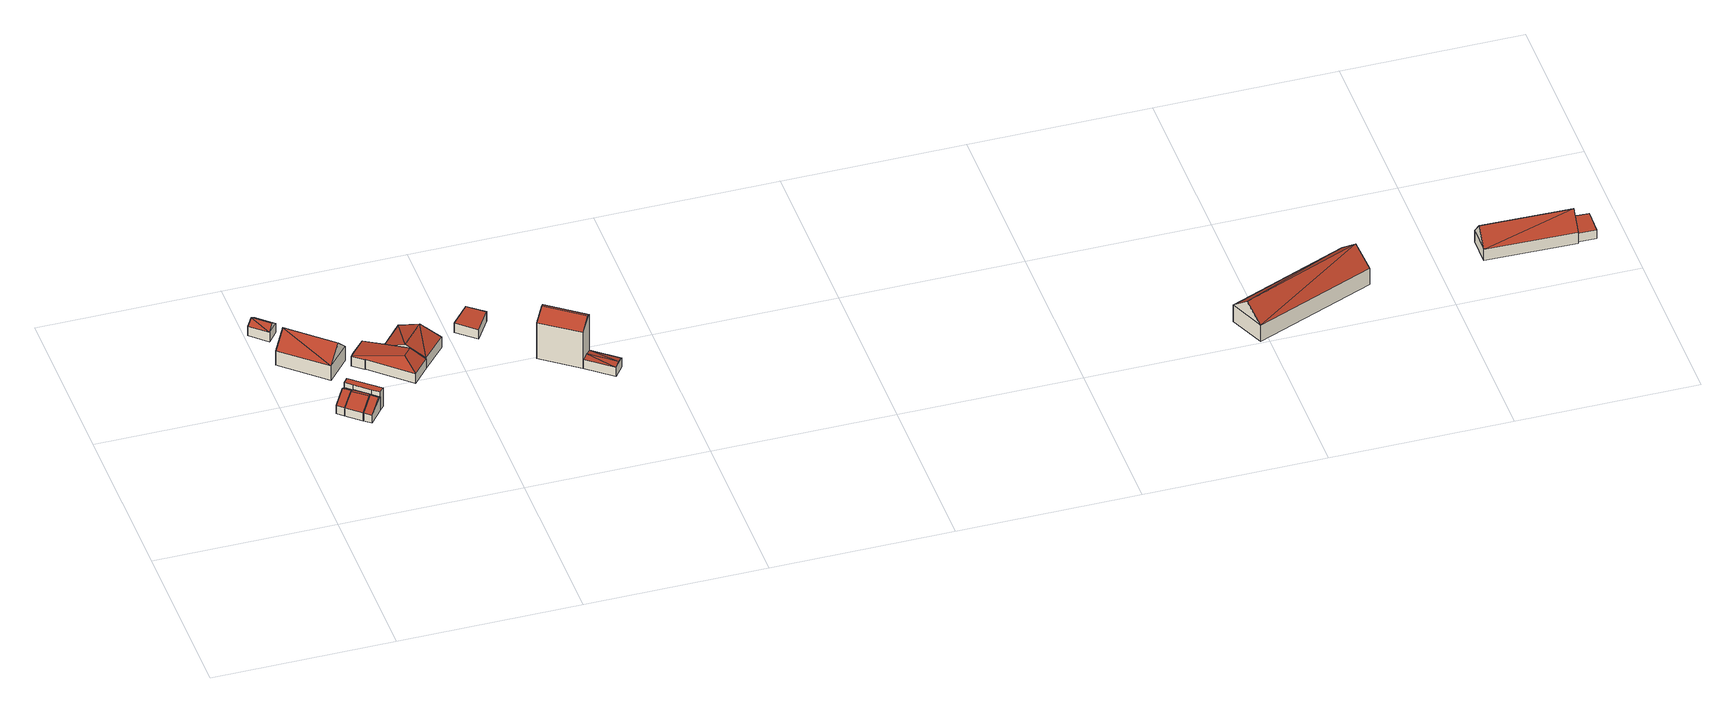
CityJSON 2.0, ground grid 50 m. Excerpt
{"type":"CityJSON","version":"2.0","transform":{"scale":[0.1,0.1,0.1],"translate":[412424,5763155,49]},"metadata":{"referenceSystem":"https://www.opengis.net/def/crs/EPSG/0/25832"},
"CityObjects":{
"building1":{"type":"Building","attributes":{"Gemeindeschluessel":"05515000","Geometrietyp2DReferenz":"3000","function":"31001_2000","roofType":"3100","measuredHeight":4.37},"geometry":[{"type":"Solid","lod":"2","boundaries":[[[[0,1,2,3]],[[4,5,1,0]],[[6,7,5,4]],[[3,2,7,6]],[[0,8,4]],[[6,9,3]],[[3,9,8]],[[8,0,3]],[[9,6,4]],[[4,8,9]],[[1,5,7,2]]]],"semantics":{"surfaces":[{"type":"WallSurface"},{"type":"RoofSurface"},{"type":"GroundSurface"}],"values":[[0,0,0,0,0,0,1,1,1,1,2]]}}]},
"building2":{"type":"Building","attributes":{"Gemeindeschluessel":"05515000","Geometrietyp2DReferenz":"3000","function":"31001_2460","roofType":"3100","measuredHeight":5.13},"geometry":[{"type":"Solid","lod":"2","boundaries":[[[[10,11,12,13]],[[14,15,11,10]],[[16,17,15,14]],[[13,12,17,16]],[[10,18,14]],[[16,19,13]],[[13,19,18,10]],[[14,18,19,16]],[[11,15,17,12]]]],"semantics":{"surfaces":[{"type":"WallSurface"},{"type":"RoofSurface"},{"type":"GroundSurface"}],"values":[[0,0,0,0,0,0,1,1,2]]}}]},
"building3":{"type":"Building","attributes":{"Gemeindeschluessel":"05515000","Geometrietyp2DReferenz":"3000","function":"51009_1610","roofType":"3100","measuredHeight":5},"geometry":[{"type":"Solid","lod":"2","boundaries":[[[[20,21,17,22]],[[23,24,21,20]],[[13,12,24,23]],[[22,17,12,13]],[[20,25,23]],[[13,26,22]],[[22,26,25,20]],[[23,25,26,13]],[[21,24,12,17]]]],"semantics":{"surfaces":[{"type":"WallSurface"},{"type":"RoofSurface"},{"type":"GroundSurface"}],"values":[[0,0,0,0,0,0,1,1,2]]}}]},
"building4":{"type":"Building","attributes":{"Gemeindeschluessel":"05515000","Geometrietyp2DReferenz":"3000","function":"31001_1000","roofType":"3100","measuredHeight":9.05},"address":[{"country":"Germany","locality":"Münster","thoroughfareNumber":"25","thoroughfareName":"Verth"}],"geometry":[{"type":"Solid","lod":"2","boundaries":[[[[27,28,29,30]],[[31,32,28,27]],[[33,34,32,31]],[[30,29,34,33]],[[27,35,31]],[[33,36,30]],[[35,27,30]],[[30,36,35]],[[31,35,36]],[[36,33,31]],[[28,32,34,29]]]],"semantics":{"surfaces":[{"type":"WallSurface"},{"type":"RoofSurface"},{"type":"GroundSurface"}],"values":[[0,0,0,0,0,0,1,1,1,1,2]]}}]},
"building5":{"type":"Building","attributes":{"Gemeindeschluessel":"05515000","Geometrietyp2DReferenz":"3000","function":"31001_2460","roofType":"3100","measuredHeight":5.12},"geometry":[{"type":"Solid","lod":"2","boundaries":[[[[37,38,21,39]],[[40,41,38,37]],[[23,24,41,40]],[[39,21,24,23]],[[37,42,40]],[[23,43,39]],[[39,43,42,37]],[[40,42,43,23]],[[38,41,24,21]]]],"semantics":{"surfaces":[{"type":"WallSurface"},{"type":"RoofSurface"},{"type":"GroundSurface"}],"values":[[0,0,0,0,0,0,1,1,2]]}}]},
"building6":{"type":"Building","attributes":{"Gemeindeschluessel":"05515000","Geometrietyp2DReferenz":"3000","function":"51009_1610","roofType":"9999","measuredHeight":6},"geometry":[{"type":"Solid","lod":"2","boundaries":[[[[44,45,46,47,48,49]],[[47,50,15,48]],[[46,51,50,47]],[[45,38,51,46]],[[44,21,38,45]],[[49,17,21,44]],[[48,15,17,49]],[[50,51,38,21,17,15]]]],"semantics":{"surfaces":[{"type":"RoofSurface"},{"type":"WallSurface"},{"type":"GroundSurface"}],"values":[[0,1,1,1,1,1,1,2]]}}]},
"building7":{"type":"Building","attributes":{"Gemeindeschluessel":"05515000","Geometrietyp2DReferenz":"3000","function":"31001_1310","roofType":"5000","measuredHeight":5.31},"geometry":[{"type":"Solid","lod":"2","boundaries":[[[[52,53,54,55]],[[56,57,53,52]],[[58,59,57,56]],[[60,61,59,58]],[[62,63,61,60]],[[64,65,63,62]],[[66,67,65,64]],[[68,69,67,66]],[[70,71,69,68]],[[55,54,71,70]],[[64,62,60,58,72,66]],[[56,52,72,58]],[[55,70,68,66,72,52]],[[53,57,59,61,63,65,67,69,71,54]]]],"semantics":{"surfaces":[{"type":"WallSurface"},{"type":"RoofSurface"},{"type":"GroundSurface"}],"values":[[0,0,0,0,0,0,0,0,0,0,1,1,1,2]]}}]},
"building8":{"type":"Building","attributes":{"Gemeindeschluessel":"05515000","Geometrietyp2DReferenz":"3000","function":"31001_1310","roofType":"3100","measuredHeight":5.9},"geometry":[{"type":"Solid","lod":"2","boundaries":[[[[73,74,54,75]],[[76,77,74,73]],[[78,57,77,76]],[[75,54,57,78]],[[73,79,76]],[[78,80,75]],[[80,79,73]],[[73,75,80]],[[78,76,79]],[[79,80,78]],[[74,77,57,54]]]],"semantics":{"surfaces":[{"type":"WallSurface"},{"type":"RoofSurface"},{"type":"GroundSurface"}],"values":[[0,0,0,0,0,0,1,1,1,1,2]]}}]},
"building9":{"type":"Building","attributes":{"Gemeindeschluessel":"05515000","Geometrietyp2DReferenz":"3000","function":"31001_2700","roofType":"1000","measuredHeight":2.99},"geometry":[{"type":"Solid","lod":"2","boundaries":[[[[81,82,83,84]],[[85,86,82,81]],[[87,88,86,85]],[[84,83,88,87]],[[85,81,84,87]],[[82,86,88,83]]]],"semantics":{"surfaces":[{"type":"WallSurface"},{"type":"RoofSurface"},{"type":"GroundSurface"}],"values":[[0,0,0,0,1,2]]}}]},
"building10":{"type":"Building","attributes":{"Gemeindeschluessel":"05515000","Geometrietyp2DReferenz":"3000","function":"31001_1310","roofType":"3100","measuredHeight":14.76},"geometry":[{"type":"Solid","lod":"2","boundaries":[[[[89,90,91,92]],[[93,94,90,89]],[[95,96,94,93]],[[92,91,96,95]],[[89,97,93]],[[95,98,92]],[[92,98,97,89]],[[93,97,98,95]],[[90,94,96,91]]]],"semantics":{"surfaces":[{"type":"WallSurface"},{"type":"RoofSurface"},{"type":"GroundSurface"}],"values":[[0,0,0,0,0,0,1,1,2]]}}]},
"building11":{"type":"Building","attributes":{"Gemeindeschluessel":"05515000","Geometrietyp2DReferenz":"3000","function":"31001_2700","roofType":"3100","measuredHeight":3.37},"geometry":[{"type":"Solid","lod":"2","boundaries":[[[[99,100,96,101]],[[102,103,100,99]],[[104,91,103,102]],[[101,96,91,104]],[[99,105,102]],[[104,106,101]],[[105,99,101]],[[101,106,105]],[[102,105,106]],[[106,104,102]],[[100,103,91,96]]]],"semantics":{"surfaces":[{"type":"WallSurface"},{"type":"RoofSurface"},{"type":"GroundSurface"}],"values":[[0,0,0,0,0,0,1,1,1,1,2]]}}]},
"building12":{"type":"Building","attributes":{"Gemeindeschluessel":"05515000","Geometrietyp2DReferenz":"3000","function":"31001_3040","roofType":"3100","measuredHeight":9.94},"geometry":[{"type":"Solid","lod":"2","boundaries":[[[[107,108,109,110]],[[111,112,108,107]],[[113,114,112,111]],[[110,109,114,113]],[[107,115,111]],[[113,116,110]],[[116,115,107]],[[107,110,116]],[[113,111,115]],[[115,116,113]],[[108,112,114,109]]]],"semantics":{"surfaces":[{"type":"WallSurface"},{"type":"RoofSurface"},{"type":"GroundSurface"}],"values":[[0,0,0,0,0,0,1,1,1,1,2]]}}]},
"building13":{"type":"Building","attributes":{"Gemeindeschluessel":"05515000","Geometrietyp2DReferenz":"3000","function":"31001_1000","roofType":"3100","measuredHeight":8.25},"address":[{"country":"Germany","locality":"Münster","thoroughfareNumber":"45","thoroughfareName":"Verth"},{"country":"Germany","locality":"Münster","thoroughfareNumber":"43","thoroughfareName":"Verth"}],"geometry":[{"type":"Solid","lod":"2","boundaries":[[[[117,118,119,120]],[[121,122,118,117]],[[123,124,122,121]],[[120,119,124,123]],[[117,125,121]],[[123,126,120]],[[126,125,117]],[[117,120,126]],[[125,126,123]],[[123,121,125]],[[118,122,124,119]]]],"semantics":{"surfaces":[{"type":"WallSurface"},{"type":"RoofSurface"},{"type":"GroundSurface"}],"values":[[0,0,0,0,0,0,1,1,1,1,2]]}}]},
"building14":{"type":"Building","attributes":{"Gemeindeschluessel":"05515000","Geometrietyp2DReferenz":"3000","function":"51009_1610","roofType":"1000","measuredHeight":2.79},"geometry":[{"type":"Solid","lod":"2","boundaries":[[[[127,128,129,130]],[[131,132,128,127]],[[133,134,132,131]],[[130,129,134,133]],[[131,127,130,133]],[[128,132,134,129]]]],"semantics":{"surfaces":[{"type":"WallSurface"},{"type":"RoofSurface"},{"type":"GroundSurface"}],"values":[[0,0,0,0,1,2]]}}]}
},
"vertices":[
[8,796,42],[8,796,12],[53,755,12],[53,755,42],[35,826,42],[35,826,12],[80,786,42],[80,786,12],[21,811,56],[66,771,56],
[128,425,37],[128,425,11],[146,409,11],[146,409,37],[163,468,55],[163,468,11],[182,452,55],[182,452,11],[155,458,62],[174,443,62],
[222,419,56],[222,419,11],[182,452,56],[186,376,37],[186,376,11],[212,408,61],[173,441,61],
[215,623,59],[215,623,12],[99,726,12],[99,726,59],[156,557,59],[156,557,12],[40,659,59],[40,659,12],[185,590,103],[69,692,103],
[240,403,55],[240,403,11],[222,419,55],[204,360,37],[204,360,11],[233,394,62],[214,410,62],
[222,419,71],[240,403,71],[252,417,71],[175,482,71],[163,468,71],[182,452,71],[175,482,11],[252,417,11],
[370,562,63],[370,562,10],[314,612,10],[314,612,52],[404,532,42],[404,532,10],[359,482,42],[359,482,10],[254,577,42],[254,577,10],[253,576,41],[253,576,10],[224,601,41],[224,601,10],[226,603,42],[226,603,10],[231,609,42],[231,609,10],[269,652,42],[269,652,10],[346,535,63],
[376,682,45],[376,682,10],[314,612,45],[467,602,45],[467,602,10],[404,532,45],[421,642,69],[359,572,69],
[566,712,38],[566,712,8],[517,655,8],[517,655,38],[610,675,38],[610,675,8],[569,609,38],[569,609,8],
[686,489,125],[686,489,8],[788,415,8],[788,415,126],[713,522,154],[713,522,8],[814,447,154],[814,447,8],[708,516,155],[809,442,155],
[884,391,37],[884,391,8],[814,447,37],[859,359,37],[859,359,8],[788,415,37],[871,375,41],[801,431,41],
[2771,247,56],[2771,247,3],[2435,106,3],[2435,106,56],[2813,145,56],[2813,145,3],[2477,6,56],[2477,6,3],[2792,196,102],[2456,56,102],
[3375,224,41],[3375,224,5],[3122,230,5],[3122,230,41],[3372,142,41],[3372,142,5],[3120,149,41],[3120,149,5],[3373,183,88],[3121,189,88],
[3372,146,35],[3372,146,7],[3422,145,7],[3422,145,35],[3374,218,35],[3374,218,7],[3425,216,35],[3425,216,7]
]}
